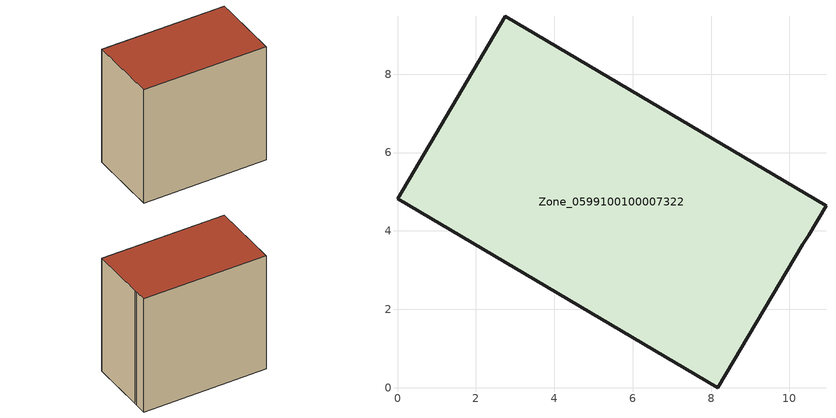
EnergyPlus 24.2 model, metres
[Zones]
Zone_0599100100007322
 floor ground (C_G): 10.93,4.64 10.49,3.89 10.34,3.66 8.17,0 0,4.83 2.74,9.48 z1.66
 wall outside (C_F): 10.34,3.66 10.49,3.89 10.93,4.64 2.74,9.48 0,4.83 8.17,0 10.34,3.66 z1.66:10.94
 roof outside (C_R): 10.49,3.89 10.93,4.64 2.74,9.48 0,4.83 8.17,0 10.34,3.66 z10.94
[BUILDING]
Pand.0599100100007322: North Axis=0; Terrain=City; Loads Convergence Tolerance Value=0.04; Temperature Convergence Tolerance Value=0.4; Solar Distribution=FullExterior; Maximum Number of Warmup Days=25; Minimum Number of Warmup Days=1
[Site:Location]
Rotterdam.The.Hague.AP_ZH_NLD Design_Conditions: Latitude=51.96; Longitude=4.45; Time Zone=1; Elevation=-4.5
[SITE:GROUNDTEMPERATURE:BUILDINGSURFACE]
18, 18, 18, 18, 18, 18, 18, 18, 18, 18, 18, 18
[MATERIAL] Thermal Absorptance=0.9; Solar Absorptance=0.7; Visible Absorptance=0.7
Name | Roughness | Thickness | Conductivity | Density | Specific Heat
G.TI.2006-2014 | MediumSmooth | 0.15 | 0.06 | 540 | 1210
F.TI.2006-2014 | Rough | 0.3 | 0.12 | 1920 | 840
R.TI.2006-2014 | MediumRough | 0.2 | 0.08 | 1500 | 1000
[CONSTRUCTION]
C_G: G.TI.2006-2014
C_F: F.TI.2006-2014
C_R: R.TI.2006-2014
[ZONE]
Zone_0599100100007322: Type=1; Multiplier=1; Ceiling Height=Autocalculate; Volume=Autocalculate; Floor Area=autocalculate; Part of Total Floor Area=Yes
[ZONEINFILTRATION:DESIGNFLOWRATE]
Infil_Zone_0599100100007322: Zone or ZoneList or Space or SpaceList=Zone_0599100100007322; Schedule=AlwaysOn; Design Flow Rate Calculation Method=Flow/Area; Flow Rate per Floor Area=0.0015; Constant Term Coefficient=1; Temperature Term Coefficient=0; Velocity Term Coefficient=0; Velocity Squared Term Coefficient=0
[HVACTEMPLATE:ZONE:IDEALLOADSAIRSYSTEM]
Zone_0599100100007322: Maximum Heating Supply Air Temperature=50; Minimum Cooling Supply Air Temperature=13; Maximum Heating Supply Air Humidity Ratio=0.0156; Minimum Cooling Supply Air Humidity Ratio=0.0077; Heating Limit=NoLimit; Cooling Limit=NoLimit; Dehumidification Control Type=ConstantSensibleHeatRatio; Cooling Sensible Heat Ratio=0.7; Dehumidification Setpoint=60; Humidification Control Type=None; Humidification Setpoint=30; Outdoor Air Method=None; Outdoor Air Flow Rate per Person=0.00944; Outdoor Air Flow Rate per Zone Floor Area=0; Outdoor Air Flow Rate per Zone=0; Demand Controlled Ventilation Type=None; Outdoor Air Economizer Type=NoEconomizer; Heat Recovery Type=None; Sensible Heat Recovery Effectiveness=0.7; Latent Heat Recovery Effectiveness=0.65
[ZONECONTROL:THERMOSTAT]
ThermostatControl_Zone_0599100100007322: Zone or ZoneList=Zone_0599100100007322; Control Type Schedule=DualSetpointControlType; Control 1=Thermostat_Zone_0599100100007322; Temperature Difference Between Cutout And Setpoint=0
[THERMOSTATSETPOINT:DUALSETPOINT]
Thermostat_Zone_0599100100007322: Heating Setpoint Temperature Schedule=HeatingSetpoint_Zone_0599100100007322; Cooling Setpoint Temperature Schedule=CoolingSetpoint_Zone_0599100100007322
[SCHEDULE:COMPACT]
HeatingSetpoint_Zone_0599100100007322: Through: 12/31, For: AllDays, Until: 24:00, 21
CoolingSetpoint_Zone_0599100100007322: Through: 12/31, For: AllDays, Until: 24:00, 24
DualSetpointControlType: Through: 12/31, For: AllDays, Until: 24:00, 4
AlwaysOn: Through: 12/31, For: AllDays, Until: 24:00, 1
